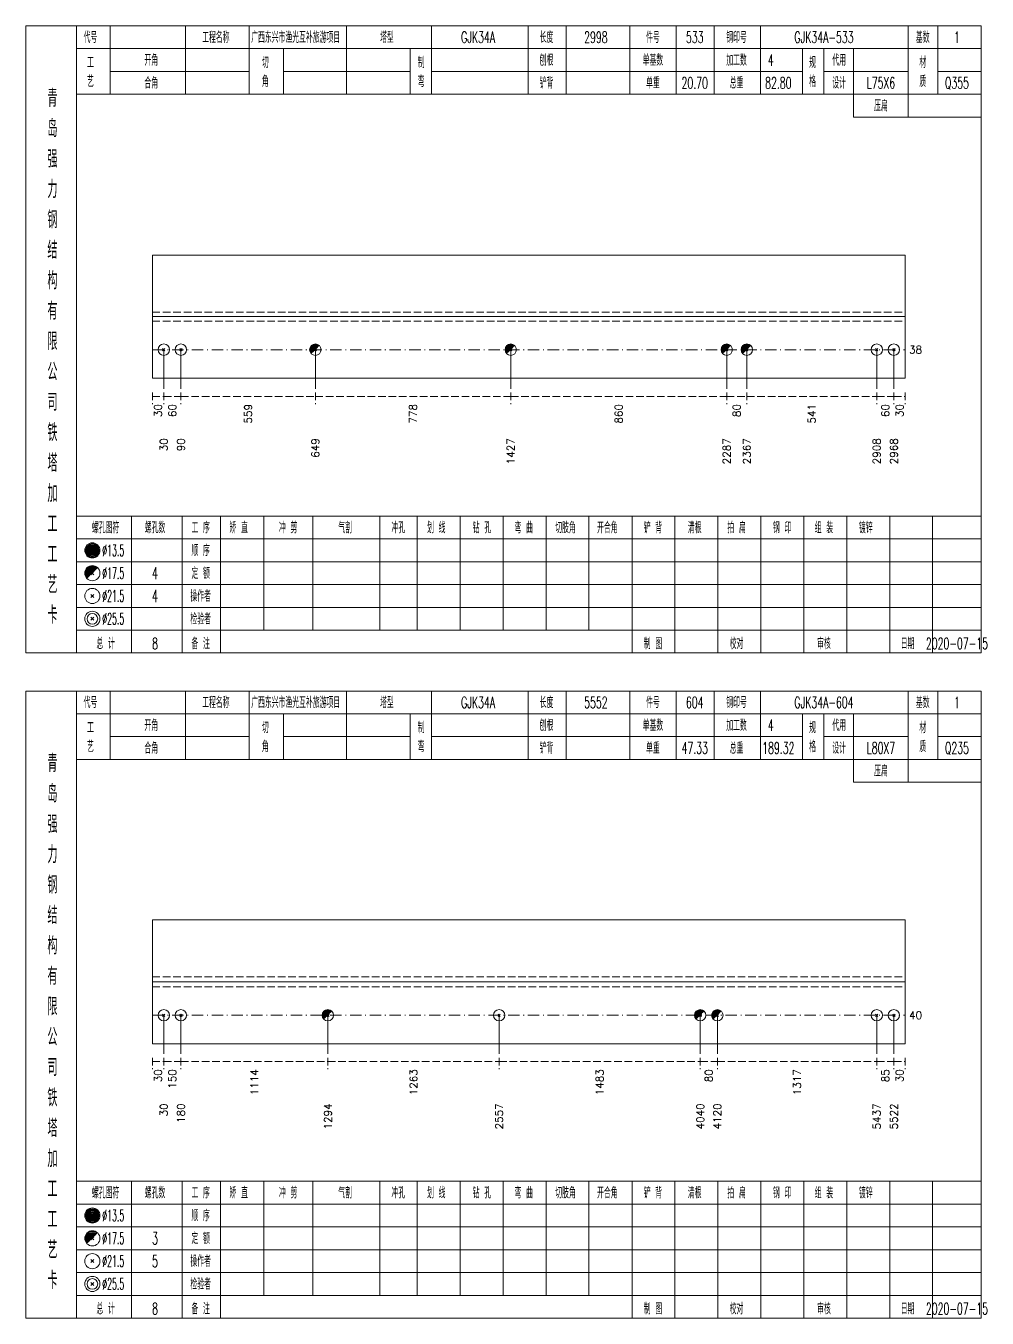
# Model space of a CAD drawing. Extents: x 0 to 2606, y -377 to 6479.
# Drawn here: x 522.8 to 775.7, y 3850 to 4190 of the extents above; entities that cross this region are included whole.
import ezdxf
from ezdxf.enums import TextEntityAlignment as Align

# ---------------------------------------------------------------- set-up
doc = ezdxf.new("R2010")
doc.units = 0
doc.header["$MEASUREMENT"] = 0
doc.linetypes.add('一点画线', pattern=[5.2, 3, -1, 0.2, -1])
doc.linetypes.add('虚线', pattern=[2.75, 2, -0.75])
doc.layers.get('0').update_dxf_attribs({"linetype": 'CONTINUOUS', "lineweight": 25})
doc.layers.add('1', color=7, linetype='CONTINUOUS', lineweight=25)
doc.layers.add('4', color=7, linetype='CONTINUOUS', lineweight=25)
doc.styles.get("Standard").update_dxf_attribs({"font": 'simplex.shx', "width": 0.7, "height": 3, "bigfont": 'gbhzfs.shx'})

msp = doc.modelspace()

# ---------------------------------------------------------------- linework, layer by layer
at = {"color": 7, "linetype": 'Continuous', "lineweight": 18}
for p, q in [((556.1, 4129.7), (556.1, 4097.3)), ((556.1, 4129.7), (754.2, 4129.7)), ((754.2, 4129.7), (754.2, 4097.3)), ((556.1, 4113.5), (754.2, 4113.5)), ((556.1, 3954.81), (556.1, 3922.19)), ((556.1, 3954.81), (754.2, 3954.81)), ((754.2, 3954.81), (754.2, 3922.19)), ((556.1, 3938.5), (754.2, 3938.5))]:
    msp.add_line(p, q, dxfattribs=at)
at = {"color": 1, "linetype": '虚线', "lineweight": 18}
for p, q in [((556.1, 4114.7), (754.2, 4114.7)), ((556.1, 4112.3), (754.2, 4112.3)), ((556.1, 3939.81), (754.2, 3939.81)), ((556.1, 3937.19), (754.2, 3937.19))]:
    msp.add_line(p, q, dxfattribs=at)
at = {"color": 3, "linetype": '一点画线', "lineweight": 13}
for p, q in [((556.1, 4104.8), (754.2, 4104.8)), ((556.1, 3929.69), (754.2, 3929.69))]:
    msp.add_line(p, q, dxfattribs=at)
at = {"color": 7, "linetype": 'Continuous', "lineweight": 13}
for p, q in [((559.1, 4104.8), (559.1, 4094.5)), ((563.6, 4104.8), (563.6, 4094.5)), ((598.98, 4104.8), (598.98, 4094.5)), ((650.39, 4104.8), (650.39, 4094.5)), ((707.22, 4104.8), (707.22, 4094.5)), ((712.51, 4104.8), (712.51, 4094.5)), ((746.7, 4104.8), (746.7, 4094.5)), ((751.2, 4104.8), (751.2, 4094.5)), ((559.1, 3929.69), (559.1, 3919.5)), ((563.6, 3929.69), (563.6, 3919.5)), ((602.27, 3929.69), (602.27, 3919.5)), ((647.34, 3929.69), (647.34, 3919.5)), ((700.25, 3929.69), (700.25, 3919.5)), ((704.75, 3929.69), (704.75, 3919.5)), ((746.7, 3929.69), (746.7, 3919.5)), ((751.2, 3929.69), (751.2, 3919.5))]:
    msp.add_line(p, q, dxfattribs=at)
at = {"color": 8, "linetype": '虚线', "lineweight": 9}
for p, q in [((556.1, 4093.5), (556.1, 4090.5)), ((556.1, 4092.5), (559.1, 4092.5)), ((559.1, 4093.5), (559.1, 4090.5)), ((559.1, 4093.5), (559.1, 4090.5)), ((559.1, 4092.5), (563.6, 4092.5)), ((563.6, 4093.5), (563.6, 4090.5)), ((563.6, 4093.5), (563.6, 4090.5)), ((563.6, 4092.5), (598.98, 4092.5)), ((598.98, 4093.5), (598.98, 4090.5)), ((598.98, 4093.5), (598.98, 4090.5)), ((598.98, 4092.5), (650.39, 4092.5)), ((650.39, 4093.5), (650.39, 4090.5)), ((650.39, 4093.5), (650.39, 4090.5)), ((650.39, 4092.5), (707.22, 4092.5)), ((707.22, 4093.5), (707.22, 4090.5)), ((707.22, 4093.5), (707.22, 4090.5)), ((707.22, 4092.5), (712.51, 4092.5)), ((712.51, 4093.5), (712.51, 4090.5)), ((712.51, 4093.5), (712.51, 4090.5)), ((712.51, 4092.5), (746.7, 4092.5)), ((746.7, 4093.5), (746.7, 4090.5)), ((746.7, 4093.5), (746.7, 4090.5)), ((746.7, 4092.5), (751.2, 4092.5)), ((751.2, 4093.5), (751.2, 4090.5)), ((751.2, 4093.5), (751.2, 4090.5)), ((751.2, 4092.5), (754.2, 4092.5)), ((754.2, 4093.5), (754.2, 4090.5)), ((556.1, 3918.5), (556.1, 3915.5)), ((556.1, 3917.5), (559.1, 3917.5)), ((559.1, 3918.5), (559.1, 3915.5)), ((559.1, 3918.5), (559.1, 3915.5)), ((559.1, 3917.5), (563.6, 3917.5)), ((563.6, 3918.5), (563.6, 3915.5)), ((563.6, 3918.5), (563.6, 3915.5)), ((563.6, 3917.5), (602.27, 3917.5)), ((602.27, 3918.5), (602.27, 3915.5)), ((602.27, 3918.5), (602.27, 3915.5)), ((602.27, 3917.5), (647.34, 3917.5)), ((647.34, 3918.5), (647.34, 3915.5)), ((647.34, 3918.5), (647.34, 3915.5)), ((647.34, 3917.5), (700.25, 3917.5)), ((700.25, 3918.5), (700.25, 3915.5)), ((700.25, 3918.5), (700.25, 3915.5)), ((700.25, 3917.5), (704.75, 3917.5)), ((704.75, 3918.5), (704.75, 3915.5)), ((704.75, 3918.5), (704.75, 3915.5)), ((704.75, 3917.5), (746.7, 3917.5)), ((746.7, 3918.5), (746.7, 3915.5)), ((746.7, 3918.5), (746.7, 3915.5)), ((746.7, 3917.5), (751.2, 3917.5)), ((751.2, 3918.5), (751.2, 3915.5)), ((751.2, 3918.5), (751.2, 3915.5)), ((751.2, 3917.5), (754.2, 3917.5)), ((754.2, 3918.5), (754.2, 3915.5))]:
    msp.add_line(p, q, dxfattribs=at)
at = {"layer": '1', "color": 7, "linetype": 'Continuous', "lineweight": 13}
for p, q in [((558.8, 4104.5), (559.4, 4105.1)), ((559.4, 4104.5), (558.8, 4105.1)), ((563.3, 4104.5), (563.9, 4105.1)), ((563.9, 4104.5), (563.3, 4105.1)), ((746.4, 4104.5), (747, 4105.1)), ((747, 4104.5), (746.4, 4105.1)), ((750.9, 4104.5), (751.5, 4105.1)), ((751.5, 4104.5), (750.9, 4105.1)), ((558.8, 3929.39), (559.4, 3929.99)), ((559.4, 3929.39), (558.8, 3929.99)), ((563.3, 3929.39), (563.9, 3929.99)), ((563.9, 3929.39), (563.3, 3929.99)), ((647.04, 3929.39), (647.64, 3929.99)), ((647.64, 3929.39), (647.04, 3929.99)), ((746.4, 3929.39), (747, 3929.99)), ((747, 3929.39), (746.4, 3929.99)), ((750.9, 3929.39), (751.5, 3929.99)), ((751.5, 3929.39), (750.9, 3929.99))]:
    msp.add_line(p, q, dxfattribs=at)
at = {"layer": '1', "color": 7, "linetype": 'Continuous', "lineweight": 0}
for p, q in [((598.68, 4104.5), (599.28, 4105.1)), ((598.68, 4105.1), (599.28, 4104.5)), ((650.09, 4104.5), (650.69, 4105.1)), ((650.09, 4105.1), (650.69, 4104.5)), ((706.92, 4104.5), (707.52, 4105.1)), ((706.92, 4105.1), (707.52, 4104.5)), ((712.21, 4104.5), (712.81, 4105.1)), ((712.21, 4105.1), (712.81, 4104.5)), ((601.97, 3929.39), (602.57, 3929.99)), ((601.97, 3929.99), (602.57, 3929.39)), ((699.95, 3929.39), (700.55, 3929.99)), ((699.95, 3929.99), (700.55, 3929.39)), ((704.45, 3929.39), (705.05, 3929.99)), ((704.45, 3929.99), (705.05, 3929.39))]:
    msp.add_line(p, q, dxfattribs=at)
at = {"layer": '1', "color": 7, "linetype": 'Continuous', "lineweight": 18}
for p, q in [((556.1, 4097.3), (754.2, 4097.3)), ((556.1, 3922.19), (754.2, 3922.19))]:
    msp.add_line(p, q, dxfattribs=at)
at = {"layer": '1', "color": 7, "linetype": 'Continuous', "lineweight": 13}
for centre in [(559.1, 4104.8), (563.6, 4104.8), (598.98, 4104.8), (650.39, 4104.8), (707.22, 4104.8), (712.51, 4104.8), (746.7, 4104.8), (751.2, 4104.8), (559.1, 3929.69), (563.6, 3929.69), (602.27, 3929.69), (647.34, 3929.69), (700.25, 3929.69), (704.75, 3929.69), (746.7, 3929.69), (751.2, 3929.69)]:
    msp.add_circle(centre, 1.5, dxfattribs=at)
for centre, radius in [((598.98, 4104.8), 1.35), ((598.98, 4104.8), 1.2), ((598.98, 4104.8), 1.05), ((598.98, 4104.8), 0.9), ((598.98, 4104.8), 0.75), ((598.98, 4104.8), 0.6), ((598.98, 4104.8), 0.45), ((598.98, 4104.8), 0.3), ((598.98, 4104.8), 0.15), ((650.39, 4104.8), 1.35), ((650.39, 4104.8), 1.2), ((650.39, 4104.8), 1.05), ((650.39, 4104.8), 0.9), ((650.39, 4104.8), 0.75), ((650.39, 4104.8), 0.6), ((650.39, 4104.8), 0.45), ((650.39, 4104.8), 0.3), ((650.39, 4104.8), 0.15), ((707.22, 4104.8), 1.35), ((707.22, 4104.8), 1.2), ((707.22, 4104.8), 1.05), ((707.22, 4104.8), 0.9), ((707.22, 4104.8), 0.75), ((707.22, 4104.8), 0.6), ((707.22, 4104.8), 0.45), ((707.22, 4104.8), 0.3), ((707.22, 4104.8), 0.15), ((712.51, 4104.8), 1.35), ((712.51, 4104.8), 1.2), ((712.51, 4104.8), 1.05), ((712.51, 4104.8), 0.9), ((712.51, 4104.8), 0.75), ((712.51, 4104.8), 0.6), ((712.51, 4104.8), 0.45), ((712.51, 4104.8), 0.3), ((712.51, 4104.8), 0.15), ((602.27, 3929.69), 1.35), ((602.27, 3929.69), 1.2), ((602.27, 3929.69), 1.05), ((602.27, 3929.69), 0.9), ((602.27, 3929.69), 0.75), ((700.25, 3929.69), 1.35), ((700.25, 3929.69), 1.2), ((700.25, 3929.69), 1.05), ((700.25, 3929.69), 0.9), ((700.25, 3929.69), 0.75), ((704.75, 3929.69), 1.35), ((704.75, 3929.69), 1.2), ((704.75, 3929.69), 1.05), ((704.75, 3929.69), 0.9), ((704.75, 3929.69), 0.75), ((602.27, 3929.69), 0.6), ((602.27, 3929.69), 0.45), ((602.27, 3929.69), 0.3), ((602.27, 3929.69), 0.15), ((700.25, 3929.69), 0.6), ((700.25, 3929.69), 0.45), ((700.25, 3929.69), 0.3), ((700.25, 3929.69), 0.15), ((704.75, 3929.69), 0.6), ((704.75, 3929.69), 0.45), ((704.75, 3929.69), 0.3), ((704.75, 3929.69), 0.15)]:
    msp.add_arc(centre, radius, 45, 225, dxfattribs=at)
at = {"layer": '4', "color": 1, "linetype": 'Continuous', "lineweight": 18}
for p, q in [((536.1, 4025), (536.1, 4190)), ((545, 4172), (545, 4190)), ((564.8, 4172), (564.8, 4190)), ((581.6, 4172), (581.6, 4190)), ((607.2, 4172), (607.2, 4190)), ((629.5, 4172), (629.5, 4190)), ((655, 4172), (655, 4190)), ((665, 4172), (665, 4190)), ((681.7, 4172), (681.7, 4190)), ((693.9, 4172), (693.9, 4190)), ((703.9, 4172), (703.9, 4190)), ((716.1, 4172), (716.1, 4190)), ((755, 4166), (755, 4190)), ((762.8, 4172), (762.8, 4190)), ((536.1, 4184), (774.2, 4184)), ((590.6, 4172), (590.6, 4184)), ((623.9, 4172), (623.9, 4184)), ((727.2, 4172), (727.2, 4184)), ((732.8, 4172), (732.8, 4184)), ((740.6, 4166), (740.6, 4184)), ((545, 4178), (581.6, 4178)), ((590.6, 4178), (623.9, 4178)), ((629.5, 4178), (727.2, 4178)), ((732.8, 4178), (755, 4178)), ((762.8, 4178), (774.2, 4178)), ((536.1, 4172), (774.2, 4172)), ((740.6, 4166), (774.2, 4166)), ((536.1, 4061), (774.2, 4061)), ((550.6, 4025), (550.6, 4061)), ((563.9, 4025), (563.9, 4061)), ((574, 4025), (574, 4061)), ((585.4, 4031), (585.4, 4061)), ((598.3, 4031), (598.3, 4061)), ((615.9, 4031), (615.9, 4061)), ((625.8, 4031), (625.8, 4061)), ((637.1, 4031), (637.1, 4061)), ((648.4, 4031), (648.4, 4061)), ((659.7, 4031), (659.7, 4061)), ((670.9, 4031), (670.9, 4061)), ((682.3, 4031), (682.3, 4061)), ((693.6, 4031), (693.6, 4061)), ((704.9, 4031), (704.9, 4061)), ((716.2, 4031), (716.2, 4061)), ((727.5, 4031), (727.5, 4061)), ((738.8, 4031), (738.8, 4061)), ((750.1, 4031), (750.1, 4061)), ((761.4, 4031), (761.4, 4061)), ((536.1, 4055), (774.2, 4055)), ((536.1, 4049), (774.2, 4049)), ((536.1, 4043), (774.2, 4043)), ((536.1, 4037), (774.2, 4037)), ((536.1, 4031), (774.2, 4031)), ((682.3, 4025), (682.3, 4031)), ((693.6, 4025), (693.6, 4031)), ((704.9, 4025), (704.9, 4031)), ((716.2, 4025), (716.2, 4031)), ((727.5, 4025), (727.5, 4031)), ((738.8, 4025), (738.8, 4031)), ((750.1, 4025), (750.1, 4031)), ((761.4, 4025), (761.4, 4031)), ((536.1, 3850), (536.1, 4015)), ((545, 3997), (545, 4015)), ((564.8, 3997), (564.8, 4015)), ((581.6, 3997), (581.6, 4015)), ((607.2, 3997), (607.2, 4015)), ((629.5, 3997), (629.5, 4015)), ((655, 3997), (655, 4015)), ((665, 3997), (665, 4015)), ((681.7, 3997), (681.7, 4015)), ((693.9, 3997), (693.9, 4015)), ((703.9, 3997), (703.9, 4015)), ((716.1, 3997), (716.1, 4015)), ((755, 3991), (755, 4015)), ((762.8, 3997), (762.8, 4015)), ((536.1, 4009), (774.2, 4009)), ((590.6, 3997), (590.6, 4009)), ((623.9, 3997), (623.9, 4009)), ((727.2, 3997), (727.2, 4009)), ((732.8, 3997), (732.8, 4009)), ((740.6, 3991), (740.6, 4009)), ((545, 4003), (581.6, 4003)), ((590.6, 4003), (623.9, 4003)), ((629.5, 4003), (727.2, 4003)), ((732.8, 4003), (755, 4003)), ((762.8, 4003), (774.2, 4003)), ((536.1, 3997), (774.2, 3997)), ((740.6, 3991), (774.2, 3991)), ((536.1, 3886), (774.2, 3886)), ((550.6, 3850), (550.6, 3886)), ((563.9, 3850), (563.9, 3886)), ((574, 3850), (574, 3886)), ((585.4, 3856), (585.4, 3886)), ((598.3, 3856), (598.3, 3886)), ((615.9, 3856), (615.9, 3886)), ((625.8, 3856), (625.8, 3886)), ((637.1, 3856), (637.1, 3886)), ((648.4, 3856), (648.4, 3886)), ((659.7, 3856), (659.7, 3886)), ((670.9, 3856), (670.9, 3886)), ((682.3, 3856), (682.3, 3886)), ((693.6, 3856), (693.6, 3886)), ((704.9, 3856), (704.9, 3886)), ((716.2, 3856), (716.2, 3886)), ((727.5, 3856), (727.5, 3886)), ((738.8, 3856), (738.8, 3886)), ((750.1, 3856), (750.1, 3886)), ((761.4, 3856), (761.4, 3886)), ((536.1, 3880), (774.2, 3880)), ((536.1, 3874), (774.2, 3874)), ((536.1, 3868), (774.2, 3868)), ((536.1, 3862), (774.2, 3862)), ((536.1, 3856), (774.2, 3856)), ((682.3, 3850), (682.3, 3856)), ((693.6, 3850), (693.6, 3856)), ((704.9, 3850), (704.9, 3856)), ((716.2, 3850), (716.2, 3856)), ((727.5, 3850), (727.5, 3856)), ((738.8, 3850), (738.8, 3856)), ((750.1, 3850), (750.1, 3856)), ((761.4, 3850), (761.4, 3856))]:
    msp.add_line(p, q, dxfattribs=at)
at = {"layer": '4', "color": 7, "linetype": 'Continuous', "lineweight": 13}
for p, q in [((540.1, 4051.8), (540.5, 4052.2)), ((540.5, 4051.8), (540.1, 4052.2)), ((539.9, 4039.6), (540.7, 4040.4)), ((540.7, 4039.6), (539.9, 4040.4)), ((539.9, 4033.6), (540.7, 4034.4)), ((540.7, 4033.6), (539.9, 4034.4)), ((540.1, 3876.8), (540.5, 3877.2)), ((540.5, 3876.8), (540.1, 3877.2)), ((539.9, 3864.6), (540.7, 3865.4)), ((540.7, 3864.6), (539.9, 3865.4)), ((539.9, 3858.6), (540.7, 3859.4)), ((540.7, 3858.6), (539.9, 3859.4))]:
    msp.add_line(p, q, dxfattribs=at)
at = {"layer": '4', "color": 7, "linetype": 'Continuous', "lineweight": 0}
for p, q in [((539.9, 4045.6), (540.7, 4046.4)), ((539.9, 4046.4), (540.7, 4045.6)), ((539.9, 3870.6), (540.7, 3871.4)), ((539.9, 3871.4), (540.7, 3870.6))]:
    msp.add_line(p, q, dxfattribs=at)
at = {"layer": '4', "color": 1, "linetype": 'Continuous', "lineweight": 18}
for points in [[(522.8, 4190), (522.8, 4025), (774.2, 4025), (774.2, 4190)], [(522.8, 4015), (522.8, 3850), (774.2, 3850), (774.2, 4015)]]:
    msp.add_lwpolyline(points, close=True, dxfattribs=at)
at = {"layer": '4', "color": 7, "linetype": 'Continuous', "lineweight": 13}
for centre, radius in [((540.3, 4052), 2), ((540.3, 4052), 1.8), ((540.3, 4052), 1.6), ((540.3, 4052), 1.4), ((540.3, 4052), 1.2), ((540.3, 4052), 1), ((540.3, 4052), 0.8), ((540.3, 4052), 0.6), ((540.3, 4052), 0.4), ((540.3, 4052), 0.2), ((540.3, 4046), 2), ((540.3, 4040), 2), ((540.3, 4034), 2), ((540.3, 4034), 1.4), ((540.3, 3877), 2), ((540.3, 3877), 1.8), ((540.3, 3877), 1.6), ((540.3, 3877), 1.4), ((540.3, 3877), 1.2), ((540.3, 3877), 1), ((540.3, 3877), 0.8), ((540.3, 3877), 0.6), ((540.3, 3877), 0.4), ((540.3, 3877), 0.2), ((540.3, 3871), 2), ((540.3, 3865), 2), ((540.3, 3859), 2), ((540.3, 3859), 1.4)]:
    msp.add_circle(centre, radius, dxfattribs=at)
for centre, radius in [((540.3, 4046), 1.8), ((540.3, 4046), 1.6), ((540.3, 4046), 1.4), ((540.3, 4046), 1.2), ((540.3, 4046), 1), ((540.3, 4046), 0.8), ((540.3, 4046), 0.6), ((540.3, 4046), 0.4), ((540.3, 4046), 0.2), ((540.3, 3871), 1.8), ((540.3, 3871), 1.6), ((540.3, 3871), 1.4), ((540.3, 3871), 1.2), ((540.3, 3871), 1), ((540.3, 3871), 0.8), ((540.3, 3871), 0.6), ((540.3, 3871), 0.4), ((540.3, 3871), 0.2)]:
    msp.add_arc(centre, radius, 45, 225, dxfattribs=at)

# ---------------------------------------------------------------- texts
at = {"color": 7, "linetype": 'Continuous', "lineweight": 13}
for s, p in [('38', (755.2, 4104.8)), ('40', (755.2, 3929.69))]:
    msp.add_text(s, height=2, dxfattribs=at).set_placement(p, align=Align.MIDDLE_LEFT)
at = {"color": 8, "linetype": 'Continuous', "lineweight": 9}
for s, p in [('30', (557.6, 4090.5)), ('60', (561.35, 4090.5)), ('778', (624.69, 4090.5)), ('860', (678.81, 4090.5)), ('80', (709.86, 4090.5)), ('60', (748.95, 4090.5)), ('30', (752.7, 4090.5)), ('559', (581.29, 4090.5)), ('541', (729.6, 4090.5)), ('30', (557.6, 3915.5)), ('150', (561.35, 3915.5)), ('1114', (582.94, 3915.5)), ('1263', (624.8, 3915.5)), ('1483', (673.79, 3915.5)), ('80', (702.5, 3915.5)), ('1317', (725.73, 3915.5)), ('85', (748.95, 3915.5)), ('30', (752.7, 3915.5))]:
    msp.add_text(s, height=2, rotation=90, dxfattribs=at).set_placement(p, align=Align.MIDDLE_RIGHT)
at = {"layer": '1', "color": 7, "linetype": 'Continuous', "lineweight": 13}
for s, p in [('30', (559.1, 4081.5)), ('90', (563.6, 4081.5)), ('649', (598.98, 4081.5)), ('1427', (650.39, 4081.5)), ('2287', (707.22, 4081.5)), ('2367', (712.51, 4081.5)), ('2908', (746.7, 4081.5)), ('2968', (751.2, 4081.5)), ('30', (559.1, 3906.5)), ('180', (563.6, 3906.5)), ('1294', (602.27, 3906.5)), ('2557', (647.34, 3906.5)), ('4040', (700.25, 3906.5)), ('4120', (704.75, 3906.5)), ('5437', (746.7, 3906.5)), ('5522', (751.2, 3906.5))]:
    msp.add_text(s, height=2, rotation=90, dxfattribs=at).set_placement(p, align=Align.MIDDLE_RIGHT)
at = {"layer": '4', "color": 1, "linetype": 'Continuous', "lineweight": 13}
for s, height, width, p in [('工程名称', 3, 0.6, (572.8, 4187)), ('广西东兴市渔光互补旅游项目', 3, 0.6, (593.8, 4187)), ('塔型', 3, 0.6, (617.8, 4187)), ('长度', 3, 0.6, (659.8, 4187)), ('钢印号', 3, 0.6, (709.8, 4187)), ('基数', 3, 0.6, (758.8, 4187)), ('代号', 3, 0.6, (539.8, 4187)), ('GJK34A', 3, 0.6, (641.8, 4187)), ('2998', 3, 0.6, (672.8, 4187)), ('件号', 3, 0.6, (687.8, 4187)), ('533', 3, 0.6, (698.8, 4187)), ('GJK34A-533', 3, 0.6, (732.8, 4187)), ('1', 3, 0.6, (767.8, 4187)), ('开角', 3, 0.6, (555.8, 4181)), ('切', 3, 0.6, (585.8, 4180.4)), ('制', 3, 0.6, (626.8, 4180.4)), ('刨根', 3, 0.6, (659.8, 4181)), ('单基数', 3, 0.6, (687.8, 4181)), ('加工数', 3, 0.6, (709.8, 4181)), ('4', 3, 0.6, (718.8, 4181)), ('规', 3, 0.6, (729.8, 4180.4)), ('代用', 3, 0.6, (736.8, 4181)), ('材', 3, 0.6, (758.8, 4180.4)), ('工', 3, 0.6, (539.8, 4180.4)), ('艺', 3, 0.6, (539.8, 4175.4)), ('合角', 3, 0.6, (555.8, 4175)), ('角', 3, 0.6, (585.8, 4175.4)), ('弯', 3, 0.6, (626.8, 4175.4)), ('铲背', 3, 0.6, (659.8, 4175)), ('单重', 3, 0.6, (687.8, 4175)), ('20.70', 3, 0.6, (698.8, 4175)), ('总重', 3, 0.6, (709.8, 4175)), ('82.80', 3, 0.6, (720.8, 4175)), ('格', 3, 0.6, (729.8, 4175.4)), ('设计', 3, 0.6, (736.8, 4175)), ('L75X6', 3, 0.6, (747.8, 4175)), ('质', 3, 0.6, (758.8, 4175.4)), ('Q355', 3, 0.6, (767.8, 4175)), ('青', 4.6, 0.8, (529.8, 4171)), ('压扁', 3, 0.6, (747.8, 4169)), ('岛', 4.6, 0.8, (529.8, 4163)), ('强', 4.6, 0.8, (529.8, 4155)), ('力', 4.6, 0.8, (529.8, 4147)), ('钢', 4.6, 0.8, (529.8, 4139)), ('结', 4.6, 0.8, (529.8, 4131)), ('构', 4.6, 0.8, (529.8, 4123)), ('有', 4.6, 0.8, (529.8, 4115)), ('限', 4.6, 0.8, (529.8, 4107)), ('公', 4.6, 0.8, (529.8, 4099)), ('司', 4.6, 0.8, (529.8, 4091)), ('铁', 4.6, 0.8, (529.8, 4083)), ('塔', 4.6, 0.8, (529.8, 4075)), ('加', 4.6, 0.8, (529.8, 4067)), ('工', 4.6, 0.8, (529.8, 4059)), ('螺孔图符', 3, 0.6, (543.8, 4058)), ('螺孔数', 3, 0.6, (556.8, 4058)), ('工 序', 3, 0.6, (568.8, 4058)), ('矫 直', 3, 0.6, (578.8, 4058)), ('冲 剪', 3, 0.6, (591.8, 4058)), ('气割', 3, 0.6, (606.8, 4058)), ('冲孔', 3, 0.6, (620.8, 4058)), ('划 线', 3, 0.6, (630.8, 4058)), ('钻 孔', 3, 0.6, (642.8, 4058)), ('弯 曲', 3, 0.6, (653.8, 4058)), ('切肢角', 3, 0.6, (664.8, 4058)), ('开合角', 3, 0.6, (675.8, 4058)), ('铲 背', 3, 0.6, (687.8, 4058)), ('清根', 3, 0.6, (698.8, 4058)), ('拍 扁', 3, 0.6, (709.8, 4058)), ('钢 印', 3, 0.6, (721.8, 4058)), ('组 装', 3, 0.6, (732.8, 4058)), ('镀锌', 3, 0.6, (743.8, 4058)), ('工', 4.6, 0.8, (529.8, 4051)), ('%%C13.5', 3, 0.5, (545.8, 4052)), ('顺 序', 3, 0.6, (568.8, 4052)), ('%%C17.5', 3, 0.5, (545.8, 4046)), ('4', 3.2, 0.6, (556.8, 4046)), ('定 额', 3, 0.6, (568.8, 4046)), ('艺', 4.6, 0.8, (529.8, 4043)), ('%%C21.5', 3, 0.5, (545.8, 4040)), ('4', 3.2, 0.6, (556.8, 4040)), ('操作者', 3, 0.6, (568.8, 4040)), ('卡', 4.6, 0.8, (529.8, 4035)), ('检验者', 3, 0.6, (568.8, 4034)), ('%%C25.5', 3, 0.5, (545.8, 4034)), ('总 计', 3, 0.6, (543.8, 4027.5)), ('8', 3, 0.6, (556.8, 4027.5)), ('备 注', 3, 0.6, (568.8, 4027.5)), ('制 图', 3, 0.6, (687.8, 4027.5)), ('校对', 3, 0.6, (709.8, 4027.5)), ('审核', 3, 0.6, (732.8, 4027.5)), ('日期', 3, 0.6, (754.8, 4027.5)), ('2020-07-15', 3, 0.6, (767.8, 4027.5)), ('代号', 3, 0.6, (539.8, 4012)), ('工程名称', 3, 0.6, (572.8, 4012)), ('广西东兴市渔光互补旅游项目', 3, 0.6, (593.8, 4012)), ('塔型', 3, 0.6, (617.8, 4012)), ('GJK34A', 3, 0.6, (641.8, 4012)), ('长度', 3, 0.6, (659.8, 4012)), ('5552', 3, 0.6, (672.8, 4012)), ('件号', 3, 0.6, (687.8, 4012)), ('604', 3, 0.6, (698.8, 4012)), ('钢印号', 3, 0.6, (709.8, 4012)), ('GJK34A-604', 3, 0.6, (732.8, 4012)), ('基数', 3, 0.6, (758.8, 4012)), ('1', 3, 0.6, (767.8, 4012)), ('工', 3, 0.6, (539.8, 4005.4)), ('开角', 3, 0.6, (555.8, 4006)), ('切', 3, 0.6, (585.8, 4005.4)), ('制', 3, 0.6, (626.8, 4005.4)), ('刨根', 3, 0.6, (659.8, 4006)), ('单基数', 3, 0.6, (687.8, 4006)), ('加工数', 3, 0.6, (709.8, 4006)), ('4', 3, 0.6, (718.8, 4006)), ('规', 3, 0.6, (729.8, 4005.4)), ('代用', 3, 0.6, (736.8, 4006)), ('材', 3, 0.6, (758.8, 4005.4)), ('艺', 3, 0.6, (539.8, 4000.4)), ('合角', 3, 0.6, (555.8, 4000)), ('角', 3, 0.6, (585.8, 4000.4)), ('弯', 3, 0.6, (626.8, 4000.4)), ('铲背', 3, 0.6, (659.8, 4000)), ('总重', 3, 0.6, (709.8, 4000)), ('格', 3, 0.6, (729.8, 4000.4)), ('设计', 3, 0.6, (736.8, 4000)), ('质', 3, 0.6, (758.8, 4000.4)), ('青', 4.6, 0.8, (529.8, 3996)), ('单重', 3, 0.6, (687.8, 4000)), ('47.33', 3, 0.6, (698.8, 4000)), ('189.32', 3, 0.6, (720.8, 4000)), ('L80X7', 3, 0.6, (747.8, 4000)), ('Q235', 3, 0.6, (767.8, 4000)), ('压扁', 3, 0.6, (747.8, 3994)), ('岛', 4.6, 0.8, (529.8, 3988)), ('强', 4.6, 0.8, (529.8, 3980)), ('力', 4.6, 0.8, (529.8, 3972)), ('钢', 4.6, 0.8, (529.8, 3964)), ('结', 4.6, 0.8, (529.8, 3956)), ('构', 4.6, 0.8, (529.8, 3948)), ('有', 4.6, 0.8, (529.8, 3940)), ('限', 4.6, 0.8, (529.8, 3932)), ('公', 4.6, 0.8, (529.8, 3924)), ('司', 4.6, 0.8, (529.8, 3916)), ('铁', 4.6, 0.8, (529.8, 3908)), ('塔', 4.6, 0.8, (529.8, 3900)), ('加', 4.6, 0.8, (529.8, 3892)), ('工', 4.6, 0.8, (529.8, 3884)), ('螺孔图符', 3, 0.6, (543.8, 3883)), ('螺孔数', 3, 0.6, (556.8, 3883)), ('工 序', 3, 0.6, (568.8, 3883)), ('矫 直', 3, 0.6, (578.8, 3883)), ('冲 剪', 3, 0.6, (591.8, 3883)), ('气割', 3, 0.6, (606.8, 3883)), ('冲孔', 3, 0.6, (620.8, 3883)), ('划 线', 3, 0.6, (630.8, 3883)), ('钻 孔', 3, 0.6, (642.8, 3883)), ('弯 曲', 3, 0.6, (653.8, 3883)), ('切肢角', 3, 0.6, (664.8, 3883)), ('开合角', 3, 0.6, (675.8, 3883)), ('铲 背', 3, 0.6, (687.8, 3883)), ('清根', 3, 0.6, (698.8, 3883)), ('拍 扁', 3, 0.6, (709.8, 3883)), ('钢 印', 3, 0.6, (721.8, 3883)), ('组 装', 3, 0.6, (732.8, 3883)), ('镀锌', 3, 0.6, (743.8, 3883)), ('工', 4.6, 0.8, (529.8, 3876)), ('%%C13.5', 3, 0.5, (545.8, 3877)), ('顺 序', 3, 0.6, (568.8, 3877)), ('3', 3.2, 0.6, (556.8, 3871)), ('定 额', 3, 0.6, (568.8, 3871)), ('艺', 4.6, 0.8, (529.8, 3868)), ('%%C17.5', 3, 0.5, (545.8, 3871)), ('%%C21.5', 3, 0.5, (545.8, 3865)), ('5', 3.2, 0.6, (556.8, 3865)), ('操作者', 3, 0.6, (568.8, 3865)), ('卡', 4.6, 0.8, (529.8, 3860)), ('%%C25.5', 3, 0.5, (545.8, 3859)), ('检验者', 3, 0.6, (568.8, 3859)), ('总 计', 3, 0.6, (543.8, 3852.5)), ('8', 3, 0.6, (556.8, 3852.5)), ('备 注', 3, 0.6, (568.8, 3852.5)), ('制 图', 3, 0.6, (687.8, 3852.5)), ('校对', 3, 0.6, (709.8, 3852.5)), ('审核', 3, 0.6, (732.8, 3852.5)), ('日期', 3, 0.6, (754.8, 3852.5)), ('2020-07-15', 3, 0.6, (767.8, 3852.5))]:
    msp.add_text(s, height=height, dxfattribs=dict(at, width=width)).set_placement(p, align=Align.MIDDLE_CENTER)

doc.saveas('drawing.dxf')
